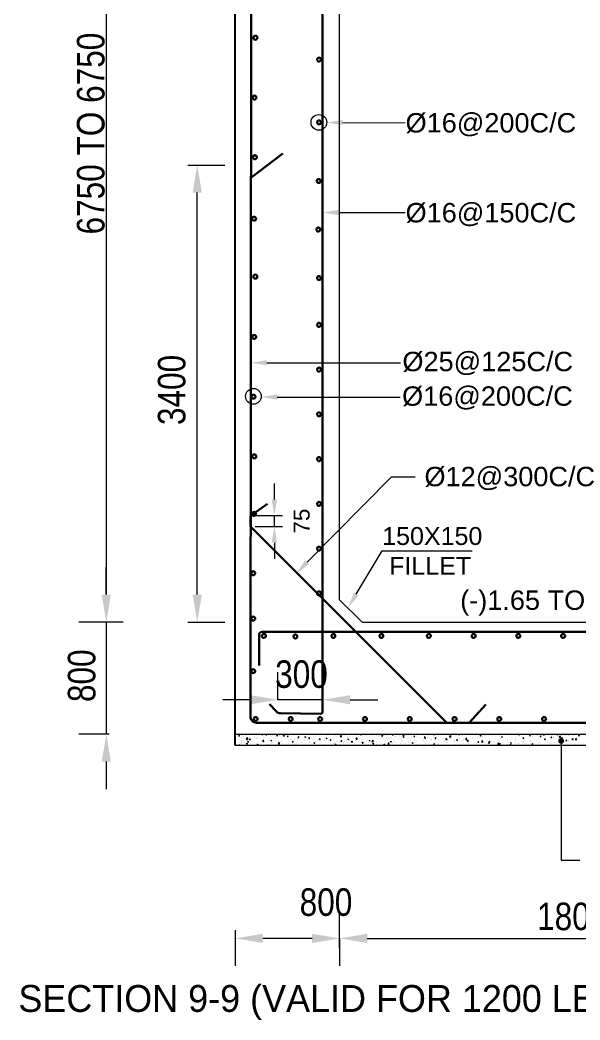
# Model space of a CAD drawing. Extents: x -426260 to 2055400, y -4304674 to -305611.
# Drawn here: x 727474 to 732351, y -1916951 to -1908238 of the extents above; entities that cross this region are included whole.
import ezdxf

# ---------------------------------------------------------------- set-up
doc = ezdxf.new("R2010")
doc.units = 0
doc.header["$LTSCALE"] = 300
doc.header["$MEASUREMENT"] = 0
doc.layers.get('0').update_dxf_attribs({"linetype": 'CONTINUOUS'})
doc.layers.add('Dim', color=7, linetype='CONTINUOUS', lineweight=9)
doc.layers.add('ROD', color=1, linetype='CONTINUOUS', lineweight=30)
doc.layers.add('LINE', color=7, linetype='CONTINUOUS')
doc.layers.add('TXT', color=7, linetype='CONTINUOUS')
doc.styles.add('Arial', font='arial.ttf')
doc.styles.add('dimText', font='ARIALN.TTF')

# ---------------------------------------------------------------- blocks, each defined once
blk = doc.blocks.new('_Dot')
at = {"color": 0, "linetype": 'ByBlock', "lineweight": -2}
blk.add_line((-0.5, 0), (-1, 0), dxfattribs=at)
at = {"color": 0, "linetype": 'ByBlock', "const_width": 0.5}
blk.add_lwpolyline([(-0.25, 0, 1), (0.25, 0, 1)], format="xyb", close=True, dxfattribs=at)

msp = doc.modelspace()

# ---------------------------------------------------------------- linework, layer by layer
at = {"layer": 'Dim', "color": 5, "ltscale": 50}
for p, q in [((728225.6, -1905210, 0), (728225.6, -1913245, 0)), ((728934.3, -1909501.5), (729257.5, -1909501.5)), ((729017.5, -1913245), (729017.5, -1909741.5)), ((728225.6, -1913245, 0), (728225.6, -1913005, 0)), ((728372.9, -1913485, 0), (727985.6, -1913485, 0)), ((728294, -1913485, 0), (727985.6, -1913485, 0)), ((728225.6, -1913485, 0), (728225.6, -1914460, 0)), ((728934.3, -1913485), (729257.5, -1913485)), ((729719.4, -1914160.9, 0), (729719.4, -1913920.9, 0)), ((730109.4, -1914160.9, 0), (730109.4, -1913920.9, 0)), ((729479.4, -1914160.9, 0), (729239.4, -1914160.9, 0)), ((730109.4, -1914160.9, 0), (729719.4, -1914160.9, 0)), ((730349.4, -1914160.9, 0), (730589.4, -1914160.9, 0)), ((728249.9, -1914460, 0), (727985.6, -1914460, 0)), ((728225.6, -1914700, 0), (728225.6, -1914940, 0)), ((730257.8, -1916325.6, 0), (730257.8, -1916000, 0)), ((729347.8, -1916169.6, 0), (729347.8, -1916480, 0)), ((730017.8, -1916240, 0), (729587.8, -1916240, 0)), ((730257.8, -1916240, 0), (730257.8, -1916480, 0)), ((730497.8, -1916240, 0), (734840.6, -1916240, 0))]:
    msp.add_line(p, q, dxfattribs=at)
at = {"layer": 'Dim', "color": 5, "lineweight": 18, "ltscale": 50}
for p, q in [((729689, -1912415.1, 0), (729689, -1912275.1, 0)), ((729522.3, -1912555.1, 0), (729759, -1912555.1, 0)), ((729689, -1912652.3, 0), (729689, -1912555.1, 0)), ((729522.2, -1912652.3, 0), (729759, -1912652.3, 0)), ((729689, -1912792.3, 0), (729689, -1912932.3, 0))]:
    msp.add_line(p, q, dxfattribs=at)
at = {"layer": 'Dim', "color": 2, "ltscale": 50}
for p, q in [((729376.8, -1914474.1, 0), (729385.9, -1914470.6, 0)), ((729376.8, -1914474.1, 0), (729383.3, -1914478.5, 0)), ((729381.2, -1914466.8, 0), (729381.2, -1914466.8, 0)), ((729383.3, -1914478.5, 0), (729385.9, -1914470.7, 0)), ((729400.7, -1914474.9, 0), (729400.7, -1914474.9, 0)), ((729400.8, -1914487.3, 0), (729400.8, -1914487.3, 0)), ((729401.9, -1914495.2, 0), (729401.9, -1914495.2, 0)), ((729409.5, -1914471.5, 0), (729409.5, -1914471.5, 0)), ((729418.3, -1914485, 0), (729418.3, -1914485, 0)), ((729442.1, -1914467.3, 0), (729442.1, -1914467.3, 0)), ((729442.5, -1914506.2, 0), (729442.5, -1914506.2, 0)), ((729445.8, -1914500.7, 0), (729457.3, -1914502.5, 0)), ((729446.7, -1914506, 0), (729453, -1914498.5, 0)), ((729446.7, -1914506, 0), (729454.5, -1914506.7, 0)), ((729447.2, -1914499.2, 0), (729457.3, -1914488.7, 0)), ((729448.8, -1914497.2, 0), (729448.8, -1914497.2, 0)), ((729450.6, -1914469.7, 0), (729450.6, -1914469.7, 0)), ((729450.8, -1914480.7, 0), (729450.8, -1914480.7, 0)), ((729454.4, -1914506.7, 0), (729452.9, -1914498.6, 0)), ((729457.3, -1914502.5, 0), (729455.9, -1914490.1, 0)), ((729466.4, -1914466.5, 0), (729466.4, -1914466.5, 0)), ((729468.6, -1914486, 0), (729468.6, -1914486, 0)), ((729470.2, -1914490.3, 0), (729470.2, -1914490.3, 0)), ((729471.1, -1914505.4, 0), (729480.2, -1914501.9, 0)), ((729471.1, -1914505.4, 0), (729477.6, -1914509.7, 0)), ((729477.5, -1914509.7, 0), (729480.2, -1914501.9, 0)), ((729491.3, -1914460.8, 0), (729491.3, -1914460.8, 0)), ((729518.3, -1914493.2, 0), (729518.3, -1914493.2, 0)), ((729532.3, -1914500.1, 0), (729532.3, -1914500.1, 0)), ((729539.2, -1914501.2, 0), (729539.2, -1914501.2, 0)), ((729539.6, -1914493.2, 0), (729539.6, -1914493.2, 0)), ((729571.8, -1914497, 0), (729571.8, -1914497, 0)), ((729580.3, -1914463.4, 0), (729589.4, -1914460, 0)), ((729580.3, -1914463.4, 0), (729586.8, -1914467.8, 0)), ((729586.8, -1914467.8, 0), (729589.4, -1914460, 0)), ((729594.1, -1914480.1, 0), (729594.1, -1914480.1, 0)), ((729599.1, -1914490.9, 0), (729599.1, -1914490.9, 0)), ((729609, -1914496.1, 0), (729609, -1914496.1, 0)), ((729615.2, -1914465.3, 0), (729619.7, -1914459.9, 0)), ((729615.2, -1914465.3, 0), (729623, -1914466, 0)), ((729621, -1914490.5, 0), (729621, -1914490.5, 0)), ((729622.9, -1914466, 0), (729621.8, -1914459.9, 0)), ((729664.7, -1914482.6, 0), (729664.7, -1914482.6, 0)), ((729670, -1914467.1, 0), (729670, -1914467.1, 0)), ((729678.4, -1914499.1, 0), (729678.4, -1914499.1, 0)), ((729703.1, -1914479.7, 0), (729703.1, -1914479.7, 0)), ((729708.4, -1914473.5, 0), (729714.7, -1914466, 0)), ((729708.4, -1914473.5, 0), (729716.2, -1914474.1, 0)), ((729716.2, -1914474.2, 0), (729714.7, -1914466, 0)), ((729732.3, -1914472.9, 0), (729732.3, -1914472.9, 0)), ((729735.6, -1914475.4, 0), (729735.6, -1914475.4, 0)), ((729747.8, -1914502, 0), (729747.8, -1914502, 0)), ((729767.2, -1914473.9, 0), (729776.3, -1914470.4, 0)), ((729767.2, -1914473.9, 0), (729773.6, -1914478.2, 0)), ((729773.6, -1914478.2, 0), (729776.2, -1914470.4, 0)), ((729784.9, -1914468.9, 0), (729784.9, -1914468.9, 0)), ((729797.4, -1914507, 0), (729797.4, -1914507, 0)), ((729799, -1914463.7, 0), (729799, -1914463.7, 0)), ((729801.7, -1914481.6, 0), (729807.9, -1914474.2, 0)), ((729801.7, -1914481.6, 0), (729809.4, -1914482.3, 0)), ((729809.4, -1914482.3, 0), (729807.9, -1914474.2, 0)), ((729817.2, -1914504.9, 0), (729817.2, -1914504.9, 0)), ((729863.1, -1914498.7, 0), (729863.1, -1914498.7, 0)), ((729865.3, -1914505.1, 0), (729865.3, -1914505.1, 0)), ((729892, -1914505.7, 0), (729892, -1914505.7, 0)), ((729894.9, -1914489.8, 0), (729901.2, -1914482.3, 0)), ((729894.9, -1914489.8, 0), (729902.7, -1914490.5, 0)), ((729902.7, -1914490.5, 0), (729901.1, -1914482.4, 0)), ((729914.6, -1914498.6, 0), (729914.6, -1914498.6, 0)), ((729930.6, -1914488.9, 0), (729930.6, -1914488.9, 0)), ((729954, -1914484.3, 0), (729963.1, -1914480.8, 0)), ((729954, -1914484.3, 0), (729960.5, -1914488.6, 0)), ((729960.4, -1914488.6, 0), (729963.1, -1914480.8, 0)), ((729967.9, -1914492.6, 0), (729967.9, -1914492.6, 0)), ((729988.2, -1914497.9, 0), (729994.4, -1914490.5, 0)), ((729988.2, -1914497.9, 0), (729995.9, -1914498.6, 0)), ((729995.9, -1914498.7, 0), (729994.4, -1914490.5, 0)), ((729996.7, -1914487.8, 0), (729996.7, -1914487.8, 0)), ((729997.4, -1914479.8, 0), (729997.4, -1914479.8, 0)), ((730009.3, -1914462.2, 0), (730009.3, -1914462.2, 0)), ((730029.2, -1914483.5, 0), (730029.2, -1914483.5, 0)), ((730043.7, -1914479.6, 0), (730043.7, -1914479.6, 0)), ((730063, -1914471.4, 0), (730063, -1914471.4, 0)), ((730078.4, -1914477, 0), (730078.4, -1914477, 0)), ((730078.7, -1914465.1, 0), (730078.7, -1914465.1, 0)), ((730081.4, -1914506.1, 0), (730087.7, -1914498.6, 0)), ((730081.4, -1914506.1, 0), (730089.2, -1914506.8, 0)), ((730089.1, -1914506.8, 0), (730087.6, -1914498.7, 0)), ((730119.5, -1914466.6, 0), (730119.5, -1914466.6, 0)), ((730122.2, -1914460.2, 0), (730133.8, -1914462, 0)), ((730129, -1914505, 0), (730129, -1914505, 0)), ((730130.5, -1914461.7, 0), (730130.5, -1914461.7, 0)), ((730133.8, -1914461.9, 0), (730133.5, -1914459.9, 0)), ((730140.8, -1914494.7, 0), (730149.9, -1914491.2, 0)), ((730140.8, -1914494.7, 0), (730147.3, -1914499, 0)), ((730147.3, -1914499, 0), (730149.9, -1914491.2, 0)), ((730148.1, -1914468, 0), (730148.1, -1914468, 0)), ((730150.6, -1914495.2, 0), (730150.6, -1914495.2, 0)), ((730160.5, -1914466.2, 0), (730160.5, -1914466.2, 0)), ((730174.6, -1914514.3, 0), (730180.9, -1914506.8, 0)), ((730182.4, -1914515, 0), (730180.9, -1914506.8, 0)), ((730193.1, -1914461.9, 0), (730193.1, -1914461.9, 0)), ((730195.7, -1914495.8, 0), (730195.7, -1914495.8, 0)), ((730208.1, -1914506.7, 0), (730208.1, -1914506.7, 0)), ((730217.5, -1914471, 0), (730217.5, -1914471, 0)), ((730226.4, -1914482.1, 0), (730226.4, -1914482.1, 0)), ((730261, -1914481.7, 0), (730272.5, -1914483.5, 0)), ((730261.4, -1914487.5, 0), (730261.4, -1914487.5, 0)), ((730262.4, -1914480.2, 0), (730272.5, -1914469.6, 0)), ((730272.5, -1914483.4, 0), (730271.1, -1914471.1, 0)), ((730286.9, -1914473.9, 0), (730286.9, -1914473.9, 0)), ((730290.2, -1914495.9, 0), (730290.2, -1914495.9, 0)), ((730302.3, -1914469.1, 0), (730302.3, -1914469.1, 0)), ((730322.8, -1914491.6, 0), (730322.8, -1914491.6, 0)), ((730327.7, -1914505.1, 0), (730336.8, -1914501.6, 0)), ((730327.7, -1914505.1, 0), (730334.1, -1914509.5, 0)), ((730328.9, -1914477.7, 0), (730328.9, -1914477.7, 0)), ((730334.1, -1914509.5, 0), (730336.7, -1914501.6, 0)), ((730356.3, -1914476.8, 0), (730356.3, -1914476.8, 0)), ((730372, -1914485.1, 0), (730372, -1914485.1, 0)), ((730395.6, -1914468.6, 0), (730395.6, -1914468.6, 0)), ((730398.3, -1914462.3, 0), (730398.3, -1914462.3, 0)), ((730399.7, -1914503.2, 0), (730411.3, -1914505, 0)), ((730401.2, -1914501.7, 0), (730411.3, -1914491.1, 0)), ((730411.3, -1914505, 0), (730409.8, -1914492.6, 0)), ((730425.7, -1914479.8, 0), (730425.7, -1914479.8, 0)), ((730427.7, -1914501.6, 0), (730427.7, -1914501.6, 0)), ((730436.9, -1914463.2, 0), (730445.4, -1914459.9, 0)), ((730436.9, -1914463.2, 0), (730443.4, -1914467.5, 0)), ((730443.3, -1914467.5, 0), (730445.9, -1914459.9, 0)), ((730454.1, -1914474.3, 0), (730454.1, -1914474.3, 0)), ((730459.7, -1914503.5, 0), (730459.7, -1914503.5, 0)), ((730461.3, -1914460.3, 0), (730461.3, -1914460.3, 0)), ((730467.7, -1914465.2, 0), (730467.7, -1914465.2, 0)), ((730486.7, -1914470.1, 0), (730486.7, -1914470.1, 0)), ((730495.1, -1914482.7, 0), (730495.1, -1914482.7, 0)), ((730503.5, -1914488.6, 0), (730503.5, -1914488.6, 0)), ((730527.2, -1914493.8, 0), (730527.2, -1914493.8, 0)), ((730535.9, -1914463.6, 0), (730535.9, -1914463.6, 0)), ((730537.1, -1914468.2, 0), (730537.1, -1914468.2, 0)), ((730564.5, -1914485.6, 0), (730564.5, -1914485.6, 0)), ((730579.3, -1914475.6, 0), (730579.3, -1914475.6, 0)), ((730583.8, -1914504, 0), (730583.8, -1914504, 0)), ((730594, -1914484.6, 0), (730594, -1914484.6, 0)), ((730606.4, -1914471.1, 0), (730606.4, -1914471.1, 0)), ((730616.3, -1914499.8, 0), (730616.3, -1914499.8, 0)), ((730623.7, -1914473.6, 0), (730632.8, -1914470.1, 0)), ((730623.7, -1914473.6, 0), (730630.2, -1914477.9, 0)), ((730630.1, -1914477.9, 0), (730632.8, -1914470.1, 0)), ((730633.9, -1914488.6, 0), (730633.9, -1914488.6, 0)), ((730655.2, -1914462.6, 0), (730655.2, -1914462.6, 0)), ((730659.7, -1914476.3, 0), (730659.7, -1914476.3, 0)), ((730665.6, -1914493.3, 0), (730665.6, -1914493.3, 0)), ((730675.8, -1914474, 0), (730675.8, -1914474, 0)), ((730703.3, -1914491.5, 0), (730703.3, -1914491.5, 0)), ((730716.1, -1914465.4, 0), (730720.7, -1914459.9, 0)), ((730716.1, -1914465.4, 0), (730723.8, -1914466.1, 0)), ((730723.8, -1914466.1, 0), (730722.7, -1914459.9, 0)), ((730727.2, -1914466.6, 0), (730727.2, -1914466.6, 0)), ((730745.2, -1914477, 0), (730745.2, -1914477, 0)), ((730747.7, -1914482.5, 0), (730747.7, -1914482.5, 0)), ((730772.7, -1914494.4, 0), (730772.7, -1914494.4, 0)), ((730780.2, -1914478.2, 0), (730780.2, -1914478.2, 0)), ((730792.3, -1914500.7, 0), (730792.3, -1914500.7, 0)), ((730809.3, -1914473.6, 0), (730815.6, -1914466.1, 0)), ((730809.3, -1914473.6, 0), (730817.1, -1914474.3, 0)), ((730810.5, -1914484, 0), (730819.6, -1914480.5, 0)), ((730810.5, -1914484, 0), (730817, -1914488.3, 0)), ((730814.6, -1914479.9, 0), (730814.6, -1914479.9, 0)), ((730817.1, -1914474.3, 0), (730815.5, -1914466.1, 0)), ((730817, -1914488.4, 0), (730819.6, -1914480.5, 0)), ((730829.4, -1914471.7, 0), (730829.4, -1914471.7, 0)), ((730842.1, -1914497.4, 0), (730842.1, -1914497.4, 0)), ((730858, -1914492.4, 0), (730858, -1914492.4, 0)), ((730877.2, -1914501.1, 0), (730877.2, -1914501.1, 0)), ((730884, -1914482.8, 0), (730884, -1914482.8, 0)), ((730902.6, -1914481.7, 0), (730908.8, -1914474.3, 0)), ((730902.6, -1914481.7, 0), (730910.3, -1914482.4, 0)), ((730910.3, -1914482.5, 0), (730908.8, -1914474.3, 0)), ((730911.4, -1914500.3, 0), (730911.4, -1914500.3, 0)), ((730911.5, -1914460.9, 0), (730911.5, -1914460.9, 0)), ((730925.5, -1914482.6, 0), (730925.5, -1914482.6, 0)), ((730953.1, -1914488.1, 0), (730953.1, -1914488.1, 0)), ((730953.4, -1914485.8, 0), (730953.4, -1914485.8, 0)), ((730959.1, -1914501.4, 0), (730959.1, -1914501.4, 0)), ((730980.8, -1914503.2, 0), (730980.8, -1914503.2, 0)), ((730992.3, -1914473.5, 0), (730992.3, -1914473.5, 0)), ((730995.8, -1914489.9, 0), (731002.1, -1914482.4, 0)), ((730995.8, -1914489.9, 0), (731003.6, -1914490.6, 0)), ((730997.4, -1914494.4, 0), (731006.5, -1914490.9, 0)), ((730997.4, -1914494.4, 0), (731003.8, -1914498.8, 0)), ((731003.5, -1914490.6, 0), (731002, -1914482.5, 0)), ((731003.8, -1914498.8, 0), (731006.4, -1914490.9, 0)), ((731022.8, -1914488.7, 0), (731022.8, -1914488.7, 0)), ((731028.9, -1914475.1, 0), (731028.9, -1914475.1, 0)), ((731041.2, -1914490.6, 0), (731041.2, -1914490.6, 0)), ((731050.2, -1914506.2, 0), (731050.2, -1914506.2, 0)), ((731057.9, -1914465.1, 0), (731057.9, -1914465.1, 0)), ((731060, -1914503.6, 0), (731060, -1914503.6, 0)), ((731073.8, -1914486.3, 0), (731073.8, -1914486.3, 0)), ((731076.2, -1914462.6, 0), (731087.8, -1914464.4, 0)), ((731077.6, -1914461.1, 0), (731078.8, -1914459.9, 0)), ((731087.7, -1914464.4, 0), (731087.2, -1914459.9, 0)), ((731089, -1914498, 0), (731095.3, -1914490.6, 0)), ((731089, -1914498, 0), (731096.8, -1914498.7, 0)), ((731092.2, -1914491.6, 0), (731092.2, -1914491.6, 0)), ((731096.8, -1914498.8, 0), (731095.3, -1914490.6, 0)), ((731104.7, -1914462.1, 0), (731104.7, -1914462.1, 0)), ((731123, -1914479.8, 0), (731123, -1914479.8, 0)), ((731123.9, -1914498.7, 0), (731123.9, -1914498.7, 0)), ((731135.8, -1914490.6, 0), (731135.8, -1914490.6, 0)), ((731161.6, -1914494.6, 0), (731161.6, -1914494.6, 0)), ((731182.3, -1914506.2, 0), (731188.6, -1914498.7, 0)), ((731182.3, -1914506.2, 0), (731190.1, -1914506.9, 0)), ((731184.2, -1914504.8, 0), (731193.3, -1914501.3, 0)), ((731184.2, -1914504.8, 0), (731190.7, -1914509.2, 0)), ((731190, -1914506.9, 0), (731188.5, -1914498.8, 0)), ((731190.6, -1914489.5, 0), (731190.6, -1914489.5, 0)), ((731190.6, -1914509.2, 0), (731193.3, -1914501.3, 0)), ((731205.1, -1914469, 0), (731205.1, -1914469, 0)), ((731211.6, -1914477.6, 0), (731211.6, -1914477.6, 0)), ((731214.9, -1914484.1, 0), (731226.5, -1914485.9, 0)), ((731216.4, -1914482.6, 0), (731226.5, -1914472.1, 0)), ((731226.5, -1914485.9, 0), (731225, -1914473.6, 0)), ((731231, -1914497.5, 0), (731231, -1914497.5, 0)), ((731237.7, -1914464.7, 0), (731237.7, -1914464.7, 0)), ((731256.3, -1914481.2, 0), (731256.3, -1914481.2, 0)), ((731275.5, -1914514.4, 0), (731281.8, -1914506.9, 0)), ((731283.3, -1914515.1, 0), (731281.8, -1914506.9, 0)), ((731287.5, -1914464.6, 0), (731287.5, -1914464.6, 0)), ((731293.4, -1914462.9, 0), (731301.2, -1914459.9, 0)), ((731293.4, -1914462.9, 0), (731299.9, -1914467.2, 0)), ((731299.8, -1914467.2, 0), (731302.3, -1914459.9, 0)), ((731300.4, -1914500.4, 0), (731300.4, -1914500.4, 0)), ((731323.8, -1914471.5, 0), (731323.8, -1914471.5, 0)), ((731334.8, -1914498.7, 0), (731334.8, -1914498.7, 0)), ((731353.7, -1914505.7, 0), (731365.2, -1914507.5, 0)), ((731355.1, -1914504.2, 0), (731365.2, -1914493.6, 0)), ((731365.2, -1914507.4, 0), (731363.8, -1914495.1, 0)), ((731367.3, -1914494.4, 0), (731367.3, -1914494.4, 0)), ((731369.8, -1914503.4, 0), (731369.8, -1914503.4, 0)), ((731389, -1914505.6, 0), (731389, -1914505.6, 0)), ((731390.6, -1914462.3, 0), (731390.6, -1914462.3, 0)), ((731412.9, -1914497.1, 0), (731412.9, -1914497.1, 0)), ((731416.6, -1914487.9, 0), (731416.6, -1914487.9, 0)), ((731439.2, -1914506.3, 0), (731439.2, -1914506.3, 0)), ((731454.6, -1914497.3, 0), (731454.6, -1914497.3, 0)), ((731480.2, -1914473.3, 0), (731489.3, -1914469.8, 0)), ((731480.2, -1914473.3, 0), (731486.7, -1914477.7, 0)), ((731486.7, -1914477.7, 0), (731489.3, -1914469.8, 0)), ((731488.7, -1914484, 0), (731488.7, -1914484, 0)), ((731498.7, -1914477.1, 0), (731498.7, -1914477.1, 0)), ((731522.2, -1914487.5, 0), (731522.2, -1914487.5, 0)), ((731531.2, -1914472.8, 0), (731531.2, -1914472.8, 0)), ((731564.5, -1914471, 0), (731564.5, -1914471, 0)), ((731580.5, -1914466.4, 0), (731580.5, -1914466.4, 0)), ((731588.9, -1914478.4, 0), (731588.9, -1914478.4, 0)), ((731628.4, -1914506.8, 0), (731628.4, -1914506.8, 0)), ((731654.6, -1914470, 0), (731654.6, -1914470, 0)), ((731660.9, -1914502.5, 0), (731660.9, -1914502.5, 0)), ((731667.1, -1914483.7, 0), (731676.2, -1914480.2, 0)), ((731667.1, -1914483.7, 0), (731673.5, -1914488.1, 0)), ((731673.5, -1914488.1, 0), (731676.1, -1914480.2, 0)), ((731710.1, -1914496.1, 0), (731710.1, -1914496.1, 0)), ((731720.5, -1914503.6, 0), (731720.5, -1914503.6, 0)), ((731722.1, -1914460.3, 0), (731722.1, -1914460.3, 0)), ((731787.3, -1914494.4, 0), (731787.3, -1914494.4, 0)), ((731792.2, -1914485.3, 0), (731792.2, -1914485.3, 0)), ((731817, -1914465.5, 0), (731821.7, -1914459.9, 0)), ((731817, -1914465.5, 0), (731824.7, -1914466.2, 0)), ((731824.7, -1914466.2, 0), (731823.5, -1914459.9, 0)), ((731824.8, -1914481, 0), (731824.8, -1914481, 0)), ((731852.9, -1914486.1, 0), (731852.9, -1914486.1, 0)), ((731853.9, -1914494.1, 0), (731863, -1914490.6, 0)), ((731853.9, -1914494.1, 0), (731860.4, -1914498.5, 0)), ((731860.3, -1914498.5, 0), (731863, -1914490.6, 0)), ((731862.4, -1914496.5, 0), (731862.4, -1914496.5, 0)), ((731874, -1914474.5, 0), (731874, -1914474.5, 0)), ((731910.2, -1914473.7, 0), (731916.5, -1914466.2, 0)), ((731910.2, -1914473.7, 0), (731918, -1914474.4, 0)), ((731917.9, -1914474.4, 0), (731916.4, -1914466.3, 0)), ((731920.4, -1914476.3, 0), (731920.4, -1914476.3, 0)), ((731938.3, -1914483.5, 0), (731938.3, -1914483.5, 0)), ((731950.3, -1914460.4, 0), (731950.3, -1914460.4, 0)), ((731956.1, -1914463.7, 0), (731956.1, -1914463.7, 0)), ((731987.2, -1914467.2, 0), (731987.2, -1914467.2, 0)), ((732003.4, -1914481.8, 0), (732009.7, -1914474.4, 0)), ((732003.4, -1914481.8, 0), (732011.2, -1914482.5, 0)), ((732003.7, -1914504.2, 0), (732003.7, -1914504.2, 0)), ((732011.2, -1914482.6, 0), (732009.7, -1914474.4, 0)), ((732014.1, -1914470.5, 0), (732014.1, -1914470.5, 0)), ((732019.7, -1914463.3, 0), (732019.7, -1914463.3, 0)), ((732030.1, -1914465.1, 0), (732041.7, -1914466.9, 0)), ((732031.6, -1914463.6, 0), (732035.1, -1914459.9, 0)), ((732040.7, -1914504.5, 0), (732049.8, -1914501, 0)), ((732040.7, -1914504.5, 0), (732047.2, -1914508.9, 0)), ((732041.7, -1914466.9, 0), (732040.9, -1914459.9, 0)), ((732045.2, -1914499.1, 0), (732045.2, -1914499.1, 0)), ((732047.2, -1914508.9, 0), (732049.8, -1914501, 0)), ((732051.3, -1914502.1, 0), (732051.3, -1914502.1, 0)), ((732085.8, -1914493.4, 0), (732085.8, -1914493.4, 0)), ((732089.1, -1914466.3, 0), (732089.1, -1914466.3, 0)), ((732096.7, -1914490, 0), (732103, -1914482.5, 0)), ((732096.7, -1914490, 0), (732104.5, -1914490.7, 0)), ((732104.4, -1914490.7, 0), (732102.9, -1914482.6, 0)), ((732118.3, -1914489.1, 0), (732118.3, -1914489.1, 0)), ((732118.8, -1914492.4, 0), (732118.8, -1914492.4, 0)), ((732121, -1914486, 0), (732121, -1914486, 0)), ((732150, -1914462.6, 0), (732157, -1914459.9, 0)), ((732150, -1914462.6, 0), (732156.4, -1914467, 0)), ((732156.4, -1914467, 0), (732158.8, -1914459.9, 0)), ((732158.5, -1914469.2, 0), (732158.5, -1914469.2, 0)), ((732167.6, -1914482.6, 0), (732167.6, -1914482.6, 0)), ((732168.9, -1914486.6, 0), (732180.5, -1914488.4, 0)), ((732170.3, -1914485.1, 0), (732180.5, -1914474.6, 0)), ((732180.4, -1914488.4, 0), (732179, -1914476, 0)), ((732185.5, -1914483.2, 0), (732185.5, -1914483.2, 0)), ((732189.9, -1914498.2, 0), (732196.2, -1914490.7, 0)), ((732189.9, -1914498.2, 0), (732197.7, -1914498.8, 0)), ((732197.7, -1914498.9, 0), (732196.2, -1914490.7, 0)), ((732196.8, -1914473, 0), (732196.8, -1914473, 0)), ((732227.9, -1914472.1, 0), (732227.9, -1914472.1, 0)), ((732249.7, -1914471.8, 0), (732249.7, -1914471.8, 0)), ((732251.2, -1914474.9, 0), (732251.2, -1914474.9, 0)), ((732272.7, -1914460, 0), (732272.7, -1914460, 0)), ((732282.2, -1914467.5, 0), (732282.2, -1914467.5, 0)), ((732283.2, -1914506.3, 0), (732289.4, -1914498.8, 0)), ((732283.2, -1914506.3, 0), (732290.9, -1914507, 0)), ((732290.9, -1914507, 0), (732289.4, -1914498.9, 0)), ((732297.3, -1914475, 0), (732297.3, -1914475, 0)), ((732309.1, -1914506.6, 0), (732319.2, -1914496.1, 0)), ((732319.2, -1914509.9, 0), (732317.7, -1914497.6, 0)), ((732318.7, -1914465.2, 0), (732318.7, -1914465.2, 0)), ((732322.3, -1914505.5, 0), (732322.3, -1914505.5, 0)), ((732331.5, -1914461, 0), (732331.5, -1914461, 0)), ((732336.8, -1914473, 0), (732345.9, -1914469.5, 0)), ((732336.8, -1914473, 0), (732343.2, -1914477.4, 0)), ((732343.2, -1914477.4, 0), (732345.8, -1914469.5, 0)), ((729373, -1914510.2, 0), (729373, -1914510.2, 0)), ((729379.4, -1914557.4, 0), (729385.8, -1914550.7, 0)), ((729383.3, -1914550.7, 0), (729383.3, -1914550.7, 0)), ((729384.1, -1914536.3, 0), (729384.1, -1914536.3, 0)), ((729384.9, -1914557.4, 0), (729384.3, -1914552.2, 0)), ((729399.2, -1914518.1, 0), (729399.2, -1914518.1, 0)), ((729400.3, -1914538.5, 0), (729400.3, -1914538.5, 0)), ((729404.2, -1914538.8, 0), (729404.2, -1914538.8, 0)), ((729407.9, -1914518.5, 0), (729407.9, -1914518.5, 0)), ((729416.6, -1914532, 0), (729416.6, -1914532, 0)), ((729425.3, -1914536.2, 0), (729425.3, -1914536.2, 0)), ((729444.9, -1914556.7, 0), (729444.9, -1914556.7, 0)), ((729446.7, -1914546.8, 0), (729453, -1914539.3, 0)), ((729446.7, -1914546.8, 0), (729454.5, -1914547.5, 0)), ((729452.7, -1914553.6, 0), (729452.7, -1914553.6, 0)), ((729454.5, -1914547.5, 0), (729453, -1914539.4, 0)), ((729454.4, -1914526.5, 0), (729463.5, -1914523, 0)), ((729454.4, -1914526.5, 0), (729460.9, -1914530.8, 0)), ((729457.1, -1914512.1, 0), (729457.1, -1914512.1, 0)), ((729460.9, -1914530.8, 0), (729463.5, -1914523, 0)), ((729463.2, -1914553.1, 0), (729463.2, -1914553.1, 0)), ((729464.8, -1914509.8, 0), (729464.8, -1914509.8, 0)), ((729465.9, -1914525.5, 0), (729465.9, -1914525.5, 0)), ((729467.1, -1914529.3, 0), (729467.1, -1914529.3, 0)), ((729505, -1914552.5, 0), (729505, -1914552.5, 0)), ((729530.8, -1914543.4, 0), (729530.8, -1914543.4, 0)), ((729537.6, -1914548.2, 0), (729537.6, -1914548.2, 0)), ((729540, -1914554.9, 0), (729546.2, -1914547.5, 0)), ((729540, -1914554.9, 0), (729547.7, -1914555.6, 0)), ((729547.7, -1914555.7, 0), (729546.2, -1914547.5, 0)), ((729549.6, -1914557.4, 0), (729557.8, -1914554.2, 0)), ((729556.7, -1914557.4, 0), (729557.8, -1914554.2, 0)), ((729584.5, -1914522.2, 0), (729596.1, -1914524, 0)), ((729585.9, -1914520.7, 0), (729596.1, -1914510.2, 0)), ((729586.8, -1914541.8, 0), (729586.8, -1914541.8, 0)), ((729596.1, -1914524, 0), (729594.6, -1914511.7, 0)), ((729597.5, -1914534.2, 0), (729597.5, -1914534.2, 0)), ((729638, -1914557.4, 0), (729639.5, -1914555.6, 0)), ((729639.8, -1914557.4, 0), (729639.5, -1914555.7, 0)), ((729657.9, -1914515.8, 0), (729667, -1914512.3, 0)), ((729657.9, -1914515.8, 0), (729664.4, -1914520.2, 0)), ((729663.2, -1914525.9, 0), (729663.2, -1914525.9, 0)), ((729664.4, -1914520.2, 0), (729667, -1914512.3, 0)), ((729664.6, -1914544.7, 0), (729664.6, -1914544.7, 0)), ((729668.9, -1914530.9, 0), (729668.9, -1914530.9, 0)), ((729701.4, -1914526.7, 0), (729701.4, -1914526.7, 0)), ((729723.3, -1914543.8, 0), (729734.8, -1914545.6, 0)), ((729724.7, -1914542.3, 0), (729734.8, -1914531.7, 0)), ((729730.7, -1914516.1, 0), (729730.7, -1914516.1, 0)), ((729734.8, -1914545.5, 0), (729733.4, -1914533.2, 0)), ((729740.4, -1914531.7, 0), (729740.4, -1914531.7, 0)), ((729750.7, -1914520.2, 0), (729750.7, -1914520.2, 0)), ((729795.9, -1914550.3, 0), (729795.9, -1914550.3, 0)), ((729816.2, -1914518.7, 0), (729816.2, -1914518.7, 0)), ((729831.1, -1914556.4, 0), (729831.1, -1914556.4, 0)), ((729832.8, -1914509.4, 0), (729832.8, -1914509.4, 0)), ((729844.8, -1914526.2, 0), (729853.9, -1914522.7, 0)), ((729844.8, -1914526.2, 0), (729851.2, -1914530.6, 0)), ((729847.4, -1914547.2, 0), (729847.4, -1914547.2, 0)), ((729851.2, -1914530.6, 0), (729853.8, -1914522.7, 0)), ((729861.5, -1914541.9, 0), (729861.5, -1914541.9, 0)), ((729869.5, -1914557.4, 0), (729873.6, -1914553.2, 0)), ((729872.4, -1914557.4, 0), (729872.1, -1914554.7, 0)), ((729880.4, -1914549.9, 0), (729880.4, -1914549.9, 0)), ((729886.6, -1914507.9, 0), (729886.6, -1914507.9, 0)), ((729923.2, -1914534.2, 0), (729923.2, -1914534.2, 0)), ((729929, -1914532.2, 0), (729929, -1914532.2, 0)), ((729956, -1914510.8, 0), (729956, -1914510.8, 0)), ((729962.5, -1914539.1, 0), (729962.5, -1914539.1, 0)), ((729995, -1914534.8, 0), (729995, -1914534.8, 0)), ((729995.8, -1914523, 0), (729995.8, -1914523, 0)), ((729999, -1914521.2, 0), (729999, -1914521.2, 0)), ((730025.4, -1914513.7, 0), (730025.4, -1914513.7, 0)), ((730031.6, -1914536.6, 0), (730040.7, -1914533.1, 0)), ((730031.6, -1914536.6, 0), (730038.1, -1914541, 0)), ((730038, -1914541, 0), (730040.7, -1914533.1, 0)), ((730044.2, -1914528.3, 0), (730044.2, -1914528.3, 0)), ((730061.4, -1914514.7, 0), (730061.4, -1914514.7, 0)), ((730074.8, -1914508.2, 0), (730074.8, -1914508.2, 0)), ((730094.8, -1914516.7, 0), (730094.8, -1914516.7, 0)), ((730124.5, -1914553.7, 0), (730124.5, -1914553.7, 0)), ((730126.3, -1914517.5, 0), (730126.3, -1914517.5, 0)), ((730127.4, -1914548.2, 0), (730127.4, -1914548.2, 0)), ((730158.9, -1914513.2, 0), (730158.9, -1914513.2, 0)), ((730164.2, -1914519.6, 0), (730164.2, -1914519.6, 0)), ((730174.6, -1914514.3, 0), (730182.4, -1914514.9, 0)), ((730194.1, -1914539.1, 0), (730194.1, -1914539.1, 0)), ((730200.3, -1914540.7, 0), (730200.3, -1914540.7, 0)), ((730218.4, -1914547, 0), (730227.5, -1914543.5, 0)), ((730218.4, -1914547, 0), (730224.9, -1914551.4, 0)), ((730224.9, -1914551.4, 0), (730227.5, -1914543.5, 0)), ((730233.6, -1914522.5, 0), (730233.6, -1914522.5, 0)), ((730256, -1914547.2, 0), (730256, -1914547.2, 0)), ((730259.8, -1914530.8, 0), (730259.8, -1914530.8, 0)), ((730267.9, -1914522.4, 0), (730274.2, -1914514.9, 0)), ((730267.9, -1914522.4, 0), (730275.7, -1914523.1, 0)), ((730275.6, -1914523.1, 0), (730274.1, -1914515, 0)), ((730276.1, -1914527.6, 0), (730276.1, -1914527.6, 0)), ((730288.6, -1914542.9, 0), (730288.6, -1914542.9, 0)), ((730303, -1914525.5, 0), (730303, -1914525.5, 0)), ((730327.3, -1914521, 0), (730327.3, -1914521, 0)), ((730337.8, -1914536.4, 0), (730337.8, -1914536.4, 0)), ((730351.9, -1914514.6, 0), (730351.9, -1914514.6, 0)), ((730361.1, -1914530.6, 0), (730367.4, -1914523.1, 0)), ((730361.1, -1914530.6, 0), (730368.9, -1914531.2, 0)), ((730368.9, -1914531.3, 0), (730367.4, -1914523.1, 0)), ((730372.4, -1914528.4, 0), (730372.4, -1914528.4, 0)), ((730392.5, -1914555.1, 0), (730392.5, -1914555.1, 0)), ((730394.1, -1914511.9, 0), (730394.1, -1914511.9, 0)), ((730405.4, -1914557.4, 0), (730414.4, -1914553.9, 0)), ((730413.2, -1914557.4, 0), (730414.3, -1914553.9, 0)), ((730419.9, -1914525.6, 0), (730419.9, -1914525.6, 0)), ((730441.8, -1914531.3, 0), (730441.8, -1914531.3, 0)), ((730452.5, -1914521.3, 0), (730452.5, -1914521.3, 0)), ((730454.4, -1914538.7, 0), (730460.6, -1914531.3, 0)), ((730454.4, -1914538.7, 0), (730462.1, -1914539.4, 0)), ((730458.1, -1914546.8, 0), (730458.1, -1914546.8, 0)), ((730462.1, -1914539.5, 0), (730460.6, -1914531.3, 0)), ((730501.7, -1914514.8, 0), (730501.7, -1914514.8, 0)), ((730511.2, -1914534.3, 0), (730511.2, -1914534.3, 0)), ((730514.5, -1914515.5, 0), (730523.6, -1914512, 0)), ((730514.5, -1914515.5, 0), (730520.9, -1914519.9, 0)), ((730520.9, -1914519.9, 0), (730523.5, -1914512, 0)), ((730525.7, -1914537.1, 0), (730525.7, -1914537.1, 0)), ((730538.5, -1914524.7, 0), (730550, -1914526.5, 0)), ((730539.9, -1914523.2, 0), (730550, -1914512.7, 0)), ((730547.6, -1914546.9, 0), (730553.9, -1914539.4, 0)), ((730547.6, -1914546.9, 0), (730555.4, -1914547.6, 0)), ((730550, -1914526.5, 0), (730548.6, -1914514.1, 0)), ((730549.6, -1914555.3, 0), (730549.6, -1914555.3, 0)), ((730555.4, -1914547.6, 0), (730553.9, -1914539.5, 0)), ((730574, -1914553.2, 0), (730574, -1914553.2, 0)), ((730580.6, -1914537.2, 0), (730580.6, -1914537.2, 0)), ((730582.1, -1914551, 0), (730582.1, -1914551, 0)), ((730592.4, -1914527.9, 0), (730592.4, -1914527.9, 0)), ((730631.4, -1914544.5, 0), (730631.4, -1914544.5, 0)), ((730640.9, -1914555, 0), (730647.1, -1914547.6, 0)), ((730640.9, -1914555, 0), (730648.6, -1914555.7, 0)), ((730648.6, -1914555.8, 0), (730647.1, -1914547.6, 0)), ((730649.8, -1914540.1, 0), (730649.8, -1914540.1, 0)), ((730650, -1914540.1, 0), (730650, -1914540.1, 0)), ((730658.1, -1914519.6, 0), (730658.1, -1914519.6, 0)), ((730677.2, -1914546.2, 0), (730688.8, -1914548, 0)), ((730678.6, -1914544.7, 0), (730688.8, -1914534.2, 0)), ((730688.7, -1914548, 0), (730687.3, -1914535.7, 0)), ((730701.3, -1914525.9, 0), (730710.4, -1914522.4, 0)), ((730701.3, -1914525.9, 0), (730707.8, -1914530.3, 0)), ((730707.7, -1914530.3, 0), (730710.4, -1914522.4, 0)), ((730713.5, -1914533.7, 0), (730713.5, -1914533.7, 0)), ((730719.4, -1914543, 0), (730719.4, -1914543, 0)), ((730724, -1914553.1, 0), (730724, -1914553.1, 0)), ((730725.6, -1914509.8, 0), (730725.6, -1914509.8, 0)), ((730725.6, -1914527.1, 0), (730725.6, -1914527.1, 0)), ((730739, -1914557.4, 0), (730740.4, -1914555.7, 0)), ((730740.6, -1914557.4, 0), (730740.3, -1914555.8, 0)), ((730746, -1914529.5, 0), (730746, -1914529.5, 0)), ((730756.8, -1914555.7, 0), (730756.8, -1914555.7, 0)), ((730788.8, -1914546, 0), (730788.8, -1914546, 0)), ((730790.8, -1914544, 0), (730790.8, -1914544, 0)), ((730795.2, -1914523, 0), (730795.2, -1914523, 0)), ((730801.4, -1914514.1, 0), (730801.4, -1914514.1, 0)), ((730825.9, -1914557.4, 0), (730827.5, -1914555.7, 0)), ((730826.1, -1914557.4, 0), (730826.1, -1914557.2, 0)), ((730832.6, -1914542.7, 0), (730832.6, -1914542.7, 0)), ((730856.4, -1914535.6, 0), (730856.4, -1914535.6, 0)), ((730858.2, -1914548.9, 0), (730858.2, -1914548.9, 0)), ((730877.4, -1914512.2, 0), (730877.4, -1914512.2, 0)), ((730888.1, -1914536.3, 0), (730897.2, -1914532.8, 0)), ((730888.1, -1914536.3, 0), (730894.6, -1914540.7, 0)), ((730894.6, -1914540.7, 0), (730897.2, -1914532.8, 0)), ((730908.4, -1914529.6, 0), (730908.4, -1914529.6, 0)), ((730909.9, -1914507.9, 0), (730909.9, -1914507.9, 0)), ((730923.9, -1914525.9, 0), (730923.9, -1914525.9, 0)), ((730924.9, -1914552.7, 0), (730924.9, -1914552.7, 0)), ((730927.6, -1914551.8, 0), (730927.6, -1914551.8, 0)), ((730984.2, -1914516.6, 0), (730984.2, -1914516.6, 0)), ((730990.7, -1914516.7, 0), (730990.7, -1914516.7, 0)), ((730997, -1914554.8, 0), (730997, -1914554.8, 0)), ((731007, -1914541.9, 0), (731007, -1914541.9, 0)), ((731039.6, -1914537.6, 0), (731039.6, -1914537.6, 0)), ((731054.8, -1914551.7, 0), (731054.8, -1914551.7, 0)), ((731056.4, -1914508.4, 0), (731056.4, -1914508.4, 0)), ((731075, -1914546.7, 0), (731084.1, -1914543.2, 0)), ((731075, -1914546.7, 0), (731081.4, -1914551.1, 0)), ((731081.4, -1914551.1, 0), (731084, -1914543.2, 0)), ((731088.8, -1914531.1, 0), (731088.8, -1914531.1, 0)), ((731109.7, -1914549.1, 0), (731109.7, -1914549.1, 0)), ((731119.6, -1914509.1, 0), (731119.6, -1914509.1, 0)), ((731122.3, -1914542, 0), (731122.3, -1914542, 0)), ((731170.9, -1914520.3, 0), (731170.9, -1914520.3, 0)), ((731185.5, -1914536.1, 0), (731185.5, -1914536.1, 0)), ((731189, -1914512, 0), (731189, -1914512, 0)), ((731189, -1914532.8, 0), (731189, -1914532.8, 0)), ((731203.5, -1914516, 0), (731203.5, -1914516, 0)), ((731252.7, -1914509.5, 0), (731252.7, -1914509.5, 0)), ((731254.7, -1914524.5, 0), (731254.7, -1914524.5, 0)), ((731258.4, -1914515, 0), (731258.4, -1914515, 0)), ((731261.3, -1914523.1, 0), (731261.3, -1914523.1, 0)), ((731261.8, -1914557.2, 0), (731270.9, -1914553.7, 0)), ((731261.8, -1914557.2, 0), (731262.2, -1914557.4, 0)), ((731269.6, -1914557.4, 0), (731270.9, -1914553.7, 0)), ((731275.5, -1914514.4, 0), (731283.3, -1914515, 0)), ((731300.6, -1914550, 0), (731300.6, -1914550, 0)), ((731322.2, -1914514.7, 0), (731322.2, -1914514.7, 0)), ((731327.8, -1914517.9, 0), (731327.8, -1914517.9, 0)), ((731333.1, -1914545.7, 0), (731333.1, -1914545.7, 0)), ((731337.1, -1914510.1, 0), (731337.1, -1914510.1, 0)), ((731368.8, -1914522.5, 0), (731375, -1914515.1, 0)), ((731368.8, -1914522.5, 0), (731376.5, -1914523.2, 0)), ((731371, -1914515.2, 0), (731380.1, -1914511.7, 0)), ((731371, -1914515.2, 0), (731377.5, -1914519.6, 0)), ((731376.5, -1914523.2, 0), (731375, -1914515.1, 0)), ((731377.4, -1914519.6, 0), (731380.1, -1914511.7, 0)), ((731382.4, -1914539.2, 0), (731382.4, -1914539.2, 0)), ((731387.4, -1914548.9, 0), (731387.4, -1914548.9, 0)), ((731397.2, -1914520.8, 0), (731397.2, -1914520.8, 0)), ((731453.1, -1914540.5, 0), (731453.1, -1914540.5, 0)), ((731462, -1914530.7, 0), (731468.3, -1914523.2, 0)), ((731462, -1914530.7, 0), (731469.8, -1914531.4, 0)), ((731464.5, -1914528.4, 0), (731464.5, -1914528.4, 0)), ((731466.6, -1914523.8, 0), (731466.6, -1914523.8, 0)), ((731469.8, -1914531.4, 0), (731468.3, -1914523.3, 0)), ((731492.4, -1914527.2, 0), (731504, -1914529, 0)), ((731493.9, -1914525.7, 0), (731504, -1914515.1, 0)), ((731497, -1914524.1, 0), (731497, -1914524.1, 0)), ((731504, -1914529, 0), (731502.5, -1914516.6, 0)), ((731508.6, -1914509.2, 0), (731508.6, -1914509.2, 0)), ((731520.6, -1914530.8, 0), (731520.6, -1914530.8, 0)), ((731536, -1914526.7, 0), (731536, -1914526.7, 0)), ((731546.3, -1914517.6, 0), (731546.3, -1914517.6, 0)), ((731555.3, -1914538.8, 0), (731561.5, -1914531.4, 0)), ((731555.3, -1914538.8, 0), (731563, -1914539.5, 0)), ((731557.8, -1914525.6, 0), (731566.9, -1914522.1, 0)), ((731557.8, -1914525.6, 0), (731564.3, -1914530, 0)), ((731559.2, -1914548.6, 0), (731559.2, -1914548.6, 0)), ((731563, -1914539.6, 0), (731561.5, -1914531.4, 0)), ((731564.3, -1914530, 0), (731566.9, -1914522.1, 0)), ((731578, -1914512.2, 0), (731578, -1914512.2, 0)), ((731587.3, -1914521.6, 0), (731587.3, -1914521.6, 0)), ((731605.4, -1914529.6, 0), (731605.4, -1914529.6, 0)), ((731626.7, -1914553.8, 0), (731626.7, -1914553.8, 0)), ((731631.2, -1914548.7, 0), (731642.7, -1914550.5, 0)), ((731632.6, -1914547.2, 0), (731642.7, -1914536.6, 0)), ((731635, -1914535.6, 0), (731635, -1914535.6, 0)), ((731642.7, -1914550.5, 0), (731641.3, -1914538.1, 0)), ((731647.4, -1914515.1, 0), (731647.4, -1914515.1, 0)), ((731648.5, -1914547, 0), (731654.8, -1914539.5, 0)), ((731648.5, -1914547, 0), (731656.3, -1914547.7, 0)), ((731651.4, -1914556.6, 0), (731651.4, -1914556.6, 0)), ((731653, -1914513.3, 0), (731653, -1914513.3, 0)), ((731656.2, -1914547.7, 0), (731654.7, -1914539.6, 0)), ((731674.8, -1914532.5, 0), (731674.8, -1914532.5, 0)), ((731675.9, -1914547.3, 0), (731675.9, -1914547.3, 0)), ((731710.8, -1914522.6, 0), (731710.8, -1914522.6, 0)), ((731716.8, -1914518, 0), (731716.8, -1914518, 0)), ((731718.9, -1914546.8, 0), (731718.9, -1914546.8, 0)), ((731741.8, -1914555.2, 0), (731748, -1914547.7, 0)), ((731741.8, -1914555.2, 0), (731749.5, -1914555.8, 0)), ((731742, -1914551.1, 0), (731742, -1914551.1, 0)), ((731744.2, -1914535.5, 0), (731744.2, -1914535.5, 0)), ((731744.7, -1914536, 0), (731753.8, -1914532.6, 0)), ((731744.7, -1914536, 0), (731751.1, -1914540.4, 0)), ((731749.5, -1914555.9, 0), (731748, -1914547.7, 0)), ((731751.1, -1914540.4, 0), (731753.7, -1914532.6, 0)), ((731758, -1914536.5, 0), (731758, -1914536.5, 0)), ((731785.7, -1914537.7, 0), (731785.7, -1914537.7, 0)), ((731786.2, -1914521, 0), (731786.2, -1914521, 0)), ((731786.6, -1914509.6, 0), (731786.6, -1914509.6, 0)), ((731790.6, -1914532.2, 0), (731790.6, -1914532.2, 0)), ((731813.6, -1914538.4, 0), (731813.6, -1914538.4, 0)), ((731817.8, -1914538.1, 0), (731817.8, -1914538.1, 0)), ((731839.8, -1914525.8, 0), (731839.8, -1914525.8, 0)), ((731840, -1914557.4, 0), (731841.3, -1914555.8, 0)), ((731841.5, -1914557.4, 0), (731841.2, -1914555.9, 0)), ((731851.3, -1914529.4, 0), (731851.3, -1914529.4, 0)), ((731855.6, -1914523.9, 0), (731855.6, -1914523.9, 0)), ((731883, -1914541.3, 0), (731883, -1914541.3, 0)), ((731893.6, -1914525.1, 0), (731893.6, -1914525.1, 0)), ((731918.9, -1914519.6, 0), (731918.9, -1914519.6, 0)), ((731921.9, -1914515, 0), (731921.9, -1914515, 0)), ((731925, -1914526.8, 0), (731925, -1914526.8, 0)), ((731931.5, -1914546.5, 0), (731940.6, -1914543, 0)), ((731931.5, -1914546.5, 0), (731938, -1914550.8, 0)), ((731937.9, -1914550.8, 0), (731940.6, -1914543, 0)), ((731952.4, -1914544.3, 0), (731952.4, -1914544.3, 0)), ((731954.5, -1914510.7, 0), (731954.5, -1914510.7, 0)), ((731969.4, -1914512.1, 0), (731969.4, -1914512.1, 0)), ((731969.5, -1914555.5, 0), (731969.5, -1914555.5, 0)), ((731984, -1914553.7, 0), (731984, -1914553.7, 0)), ((731985.6, -1914510.5, 0), (731985.6, -1914510.5, 0)), ((731994.4, -1914529.7, 0), (731994.4, -1914529.7, 0)), ((732021.8, -1914547.2, 0), (732021.8, -1914547.2, 0)), ((732049.7, -1914545.4, 0), (732049.7, -1914545.4, 0)), ((732051.6, -1914544.7, 0), (732051.6, -1914544.7, 0)), ((732063.8, -1914532.7, 0), (732063.8, -1914532.7, 0)), ((732084.1, -1914540.4, 0), (732084.1, -1914540.4, 0)), ((732091.2, -1914550.1, 0), (732091.2, -1914550.1, 0)), ((732094.9, -1914544.5, 0), (732094.9, -1914544.5, 0)), ((732117.2, -1914535.7, 0), (732117.2, -1914535.7, 0)), ((732118.3, -1914556.9, 0), (732127.4, -1914553.4, 0)), ((732118.3, -1914556.9, 0), (732119.1, -1914557.4, 0)), ((732126, -1914557.4, 0), (732127.4, -1914553.4, 0)), ((732133.2, -1914535.6, 0), (732133.2, -1914535.6, 0)), ((732133.4, -1914533.9, 0), (732133.4, -1914533.9, 0)), ((732160.6, -1914553.1, 0), (732160.6, -1914553.1, 0)), ((732170.7, -1914531.5, 0), (732170.7, -1914531.5, 0)), ((732184, -1914526.5, 0), (732184, -1914526.5, 0)), ((732202.6, -1914538.5, 0), (732202.6, -1914538.5, 0)), ((732215.5, -1914523.1, 0), (732215.5, -1914523.1, 0)), ((732227.6, -1914514.9, 0), (732236.7, -1914511.4, 0)), ((732227.6, -1914514.9, 0), (732234, -1914519.3, 0)), ((732230, -1914556, 0), (732230, -1914556, 0)), ((732234, -1914519.3, 0), (732236.6, -1914511.4, 0)), ((732246.5, -1914518.5, 0), (732246.5, -1914518.5, 0)), ((732248, -1914518.8, 0), (732248, -1914518.8, 0)), ((732249.6, -1914518.2, 0), (732249.6, -1914518.2, 0)), ((732272, -1914541.5, 0), (732272, -1914541.5, 0)), ((732297.3, -1914512.3, 0), (732297.3, -1914512.3, 0)), ((732307.6, -1914508.1, 0), (732319.2, -1914509.9, 0)), ((732315.6, -1914551.7, 0), (732315.6, -1914551.7, 0)), ((732317.1, -1914508.4, 0), (732317.1, -1914508.4, 0)), ((732341.4, -1914544.4, 0), (732341.4, -1914544.4, 0)), ((732345.2, -1914552.8, 0), (732345.2, -1914552.8, 0))]:
    msp.add_line(p, q, dxfattribs=at)
at = {"layer": 'Dim', "ltscale": 50, "elevation": 0}
for points in [[(730285.1, -1909131.6), (730827.9, -1909132.5)], [(730249.4, -1909915.3), (730827.9, -1909915.6)], [(729715, -1911523.2), (730786, -1911523.2)], [(732186.8, -1914569), (732186.8, -1915558.9), (732350.6, -1915558.9)]]:
    msp.add_lwpolyline(points, dxfattribs=at)
at = {"layer": 'Dim', "elevation": 0}
for points in [[(729623.4, -1911225), (730787.3, -1911226.1)], [(729974.9, -1912962.6), (730709.9, -1912217.7), (730914.8, -1912217.7)], [(730401.6, -1913241.7), (730629.2, -1912863.9), (731413.2, -1912863.9)]]:
    msp.add_lwpolyline(points, dxfattribs=at)
at = {"layer": 'Dim'}
for centre in [(730076.7, -1909130, 0), (729506.9, -1911517, 0)]:
    msp.add_circle(centre, 68.4, dxfattribs=at)
at = {"layer": 'Dim', "ltscale": 50}
for points in [[(730285.1, -1909154.9, 0), (730145.1, -1909131.4, 0), (730285.2, -1909108.3, 0)], [(730249.3, -1909938.7, 0), (730109.4, -1909915.3, 0), (730249.4, -1909892, 0)], [(729715, -1911546.6, 0), (729575, -1911523.2, 0), (729715, -1911499.9, 0)]]:
    msp.add_solid(points, dxfattribs=at)
at = {"layer": 'Dim', "color": 5, "ltscale": 50}
for points in [[(728977.5, -1909741.5), (729057.5, -1909741.5), (729017.5, -1909501.5)], [(729665.6, -1912415.1, 0), (729712.3, -1912415.1, 0), (729689, -1912555.1, 0)], [(729665.6, -1912792.3, 0), (729712.3, -1912792.3, 0), (729689, -1912652.3, 0)], [(728185.6, -1913245, 0), (728265.6, -1913245, 0), (728225.6, -1913485, 0)], [(728185.6, -1913245, 0), (728265.6, -1913245, 0), (728225.6, -1913485, 0)], [(728977.5, -1913245), (729057.5, -1913245), (729017.5, -1913485)], [(729479.4, -1914120.9, 0), (729479.4, -1914200.9, 0), (729719.4, -1914160.9, 0)], [(730349.4, -1914120.9, 0), (730349.4, -1914200.9, 0), (730109.4, -1914160.9, 0)], [(728185.6, -1914700, 0), (728265.6, -1914700, 0), (728225.6, -1914460, 0)], [(729587.8, -1916200, 0), (729587.8, -1916280, 0), (729347.8, -1916240, 0)], [(730017.8, -1916200, 0), (730017.8, -1916280, 0), (730257.8, -1916240, 0)], [(730497.8, -1916200, 0), (730497.8, -1916280, 0), (730257.8, -1916240, 0)]]:
    msp.add_solid(points, dxfattribs=at)
at = {"layer": 'Dim'}
for points in [[(729623.4, -1911248.3, 0), (729483.4, -1911224.9, 0), (729623.5, -1911201.7, 0)], [(729991.5, -1912978.9, 0), (729876.5, -1913062.2, 0), (729958.3, -1912946.2, 0)], [(730421.6, -1913253.7, 0), (730329.3, -1913361.6, 0), (730381.6, -1913229.6, 0)]]:
    msp.add_solid(points, dxfattribs=at)
at = {"layer": 'LINE'}
msp.add_line((729347.8, -1914557.5, 0), (729347.6, -1904970, 0), dxfattribs=at)
at = {"layer": 'LINE', "lineweight": 18}
for p, q in [((730257.8, -1913290, 0), (730257.8, -1904970, 0)), ((730452.8, -1913485, 0), (730257.8, -1913290, 0)), ((730452.8, -1913485, 0), (734885.6, -1913485, 0)), ((729347.8, -1914460, 0), (735990.6, -1914459.5, 0)), ((729347.8, -1914460, 0), (735990.6, -1914460, 0)), ((729347.8, -1914557.5, 0), (735990.6, -1914557, 0))]:
    msp.add_line(p, q, dxfattribs=at)
at = {"layer": 'ROD'}
for p, q in [((729480.7, -1914308.6, 0), (729488.8, -1905145.6, 0)), ((730109.4, -1914265.1, 0), (730109.4, -1905147, 0)), ((729484.8, -1909612.8, 0), (729761.8, -1909400.2, 0)), ((729482.3, -1912559, 0), (729628.7, -1912453.7, 0)), ((729482.2, -1912652.3, 0), (729482.3, -1912559, 0)), ((731191.5, -1914361.6, 0), (729482.2, -1912652.3, 0)), ((729603.6, -1912773.7, 0), (729482.2, -1912652.3, 0)), ((729482.2, -1912652.3, 0), (729482.2, -1912652.3, 0)), ((729555.7, -1913595.5, 0), (729555.7, -1913862.5, 0)), ((732663.5, -1913569.5, 0), (729581.7, -1913569.5, 0)), ((729647.2, -1914200.7, 0), (729704.4, -1914261.6, 0)), ((731386.5, -1914361.6, 0), (731529.5, -1914201.3, 0)), ((729741.3, -1914278, 0), (730089.9, -1914284.6, 0)), ((732663.5, -1914362.5, 0), (729532.7, -1914360.6, 0)), ((731191.5, -1914361.6, 0), (731386.5, -1914361.6, 0))]:
    msp.add_line(p, q, dxfattribs=at)
for centre, radius, start, end in [((729523.8, -1908392.4, 0), 17.2, 22.53339, 202.53339), ((729523.8, -1908392.4, 0), 17.2, 202.53339, 22.53339), ((730077.8, -1908583, 0), 17.2, 18.43495, 198.43495), ((730077.8, -1908583, 0), 17.2, 198.43495, 18.43495), ((729516.2, -1908913.3, 0), 17.2, 22.53339, 202.53339), ((729516.2, -1908913.3, 0), 17.2, 202.53339, 22.53339), ((730077.8, -1909130, 0), 17.2, 18.43495, 198.43495), ((730077.8, -1909130, 0), 17.2, 198.43495, 18.43495), ((729519.7, -1909433.5, 0), 17.2, 22.53339, 202.53339), ((729519.7, -1909433.5, 0), 17.2, 202.53339, 22.53339), ((730075, -1909641, 0), 17.2, 18.43495, 198.43495), ((730075, -1909641, 0), 17.2, 198.43495, 18.43495), ((729512.6, -1909969.3, 0), 17.2, 18.43495, 198.43495), ((729512.6, -1909969.3, 0), 17.2, 198.43495, 18.43495), ((730072.4, -1910063.6, 0), 17.2, 18.43495, 198.43495), ((730072.4, -1910063.6, 0), 17.2, 198.43495, 18.43495), ((729523.1, -1910474, 0), 17.2, 22.53339, 202.53339), ((729523.1, -1910474, 0), 17.2, 202.53339, 22.53339), ((730077.8, -1910487, 0), 17.2, 18.43495, 198.43495), ((730077.8, -1910487, 0), 17.2, 198.43495, 18.43495), ((730077.8, -1910894.2, 0), 17.2, 18.43495, 198.43495), ((730077.8, -1910894.2, 0), 17.2, 198.43495, 18.43495), ((729513.6, -1910998.9, 0), 17.2, 22.53339, 202.53339), ((729513.6, -1910998.9, 0), 17.2, 202.53339, 22.53339), ((730077.8, -1911284.2, 0), 17.2, 18.43495, 198.43495), ((730077.8, -1911284.2, 0), 17.2, 198.43495, 18.43495), ((729506.9, -1911519.7, 0), 17.2, 22.53339, 202.53339), ((729506.9, -1911519.7, 0), 17.2, 202.53339, 22.53339), ((730077.8, -1911674.2, 0), 17.2, 18.43495, 198.43495), ((730077.8, -1911674.2, 0), 17.2, 198.43495, 18.43495), ((729514.3, -1912039.6, 0), 17.2, 22.53339, 202.53339), ((729514.3, -1912039.6, 0), 17.2, 202.53339, 22.53339), ((730077.8, -1912064.2, 0), 17.2, 18.43495, 198.43495), ((730077.8, -1912064.2, 0), 17.2, 198.43495, 18.43495), ((730077.8, -1912454.2, 0), 17.2, 18.43495, 198.43495), ((730077.8, -1912454.2, 0), 17.2, 198.43495, 18.43495), ((729510.6, -1912541.3, 0), 17.2, 22.53339, 202.53339), ((729510.6, -1912541.3, 0), 17.2, 202.53339, 22.53339), ((730077.8, -1912844.2, 0), 17.2, 18.43495, 198.43495), ((730077.8, -1912844.2, 0), 17.2, 198.43495, 18.43495), ((729505, -1913058.1, 0), 17.2, 22.53339, 202.53339), ((729505, -1913058.1, 0), 17.2, 202.53339, 22.53339), ((730077.8, -1913234.2, 0), 17.2, 161.56505, 341.56505), ((730077.8, -1913234.2, 0), 17.2, 341.56505, 161.56505), ((729505, -1913453.8, 0), 17.2, 22.53339, 202.53339), ((729505, -1913453.8, 0), 17.2, 202.53339, 22.53339), ((729581.7, -1913595.5, 0), 26, 90, 180), ((729597.7, -1913604.4, 0), 17.2, 18.43495, 198.43495), ((729597.7, -1913604.4, 0), 17.2, 198.43495, 18.43495), ((729872.2, -1913609.7, 0), 17.2, 18.43495, 198.43495), ((729872.2, -1913609.7, 0), 17.2, 198.43495, 18.43495), ((730203.2, -1913604.4, 0), 17.2, 18.43495, 198.43495), ((730203.2, -1913604.4, 0), 17.2, 198.43495, 18.43495), ((730621.2, -1913604.4, 0), 17.2, 18.43495, 198.43495), ((730621.2, -1913604.4, 0), 17.2, 198.43495, 18.43495), ((731034.3, -1913604.4, 0), 17.2, 18.43495, 198.43495), ((731034.3, -1913604.4, 0), 17.2, 198.43495, 18.43495), ((731424.3, -1913604.4, 0), 17.2, 18.43495, 198.43495), ((731424.3, -1913604.4, 0), 17.2, 198.43495, 18.43495), ((731814.3, -1913604.4, 0), 17.2, 161.56505, 341.56505), ((731814.3, -1913604.4, 0), 17.2, 341.56505, 161.56505), ((732204.3, -1913604.4, 0), 17.2, 161.56505, 341.56505), ((732204.3, -1913604.4, 0), 17.2, 341.56505, 161.56505), ((729505, -1913911.7, 0), 17.2, 22.53339, 202.53339), ((729505, -1913911.7, 0), 17.2, 202.53339, 22.53339), ((729532.7, -1914308.6, 0), 52, 179.94951, 269.96514), ((729525.4, -1914328.4, 0), 17.2, 18.43495, 198.43495), ((729525.4, -1914328.4, 0), 17.2, 198.43495, 18.43495), ((729742.2, -1914226, 0), 52, 223.22533, 268.91044), ((729831.1, -1914328.4, 0), 17.2, 18.43495, 198.43495), ((729831.1, -1914328.4, 0), 17.2, 198.43495, 18.43495), ((730088.2, -1914328.4, 0), 17.2, 18.43495, 198.43495), ((730088.2, -1914328.4, 0), 17.2, 198.43495, 18.43495), ((730089.9, -1914265.1, 0), 19.5, 270, 0), ((730478.2, -1914328.4, 0), 17.2, 18.43495, 198.43495), ((730478.2, -1914328.4, 0), 17.2, 198.43495, 18.43495), ((730868.2, -1914328.4, 0), 17.2, 18.43495, 198.43495), ((730868.2, -1914328.4, 0), 17.2, 198.43495, 18.43495), ((731258.2, -1914328.4, 0), 17.2, 18.43495, 198.43495), ((731258.2, -1914328.4, 0), 17.2, 198.43495, 18.43495), ((731648.2, -1914328.4, 0), 17.2, 18.43495, 198.43495), ((731648.2, -1914328.4, 0), 17.2, 198.43495, 18.43495), ((732038.2, -1914328.4, 0), 17.2, 161.56505, 341.56505), ((732038.2, -1914328.4, 0), 17.2, 341.56505, 161.56505)]:
    msp.add_arc(centre, radius, start, end, dxfattribs=at)

# ---------------------------------------------------------------- block references
at = {"layer": 'Dim', "ltscale": 50, "xscale": 50, "yscale": 50, "zscale": 50, "rotation": 90}
msp.add_blockref('_Dot', (732186.8, -1914519, 0), dxfattribs=at)

# ---------------------------------------------------------------- texts
at = {"layer": 'Dim', "color": 7, "ltscale": 50, "char_height": 240, "attachment_point": 5, "rotation": 90, "style": 'dimText'}
for s, insert in [('\\A1;6750 TO 6750', (728091.4, -1909227.5, 0)), ('\\A1;3400', (728796.2, -1911461.4)), ('\\A1;800', (728012.2, -1913951.5, 0))]:
    msp.add_mtext(s, dxfattribs=dict(at, insert=insert))
at = {"layer": 'Dim', "color": 7, "lineweight": 18, "ltscale": 50, "insert": (729927.2, -1912604.1, 0), "char_height": 140, "attachment_point": 5, "rotation": 90, "style": 'Arial'}
msp.add_mtext('\\A1;75', dxfattribs=at)
at = {"layer": 'Dim', "color": 7, "ltscale": 50, "char_height": 240, "attachment_point": 5, "style": 'dimText'}
for s, insert in [('\\A1;300', (729925.5, -1913939, 0)), ('\\A1;800', (730138.9, -1915925.7, 0)), ('\\A1;1800~2250', (732669.2, -1916050, 0))]:
    msp.add_mtext(s, dxfattribs=dict(at, insert=insert))
at = {"layer": 'TXT', "color": 0, "style": 'Arial'}
for s, height, p in [('%%C16@200C/C', 169, (730831.8, -1909218.1, 0)), ('%%C16@150C/C', 169, (730831.8, -1910001.2, 0)), ('%%C25@125C/C', 169, (730804.5, -1911298.2, 0)), ('%%C16@200C/C', 169, (730801.6, -1911599.2, 0)), ('%%C12@300C/C', 169, (730996.3, -1912300.5, 0)), (' 150X150', 156, (730567.7, -1912812.1, 0)), ('  FILLET', 156, (730567.7, -1913072.1, 0))]:
    msp.add_text(s, height=height, dxfattribs=at).set_placement(p)
at = {"layer": 'TXT', "color": 6, "style": 'Arial'}
msp.add_text('(-)1.65 TO (-)2.05', height=169, dxfattribs=at).set_placement((731307.6, -1913377.6, 0))
at = {"layer": 'TXT', "color": 6}
msp.add_text(' SECTION 9-9 (VALID FOR 1200 LENGTH IN WING WALL PORTION)', height=234.14, dxfattribs=at).set_placement((727372.9, -1916880.8))

doc.saveas('drawing.dxf')
